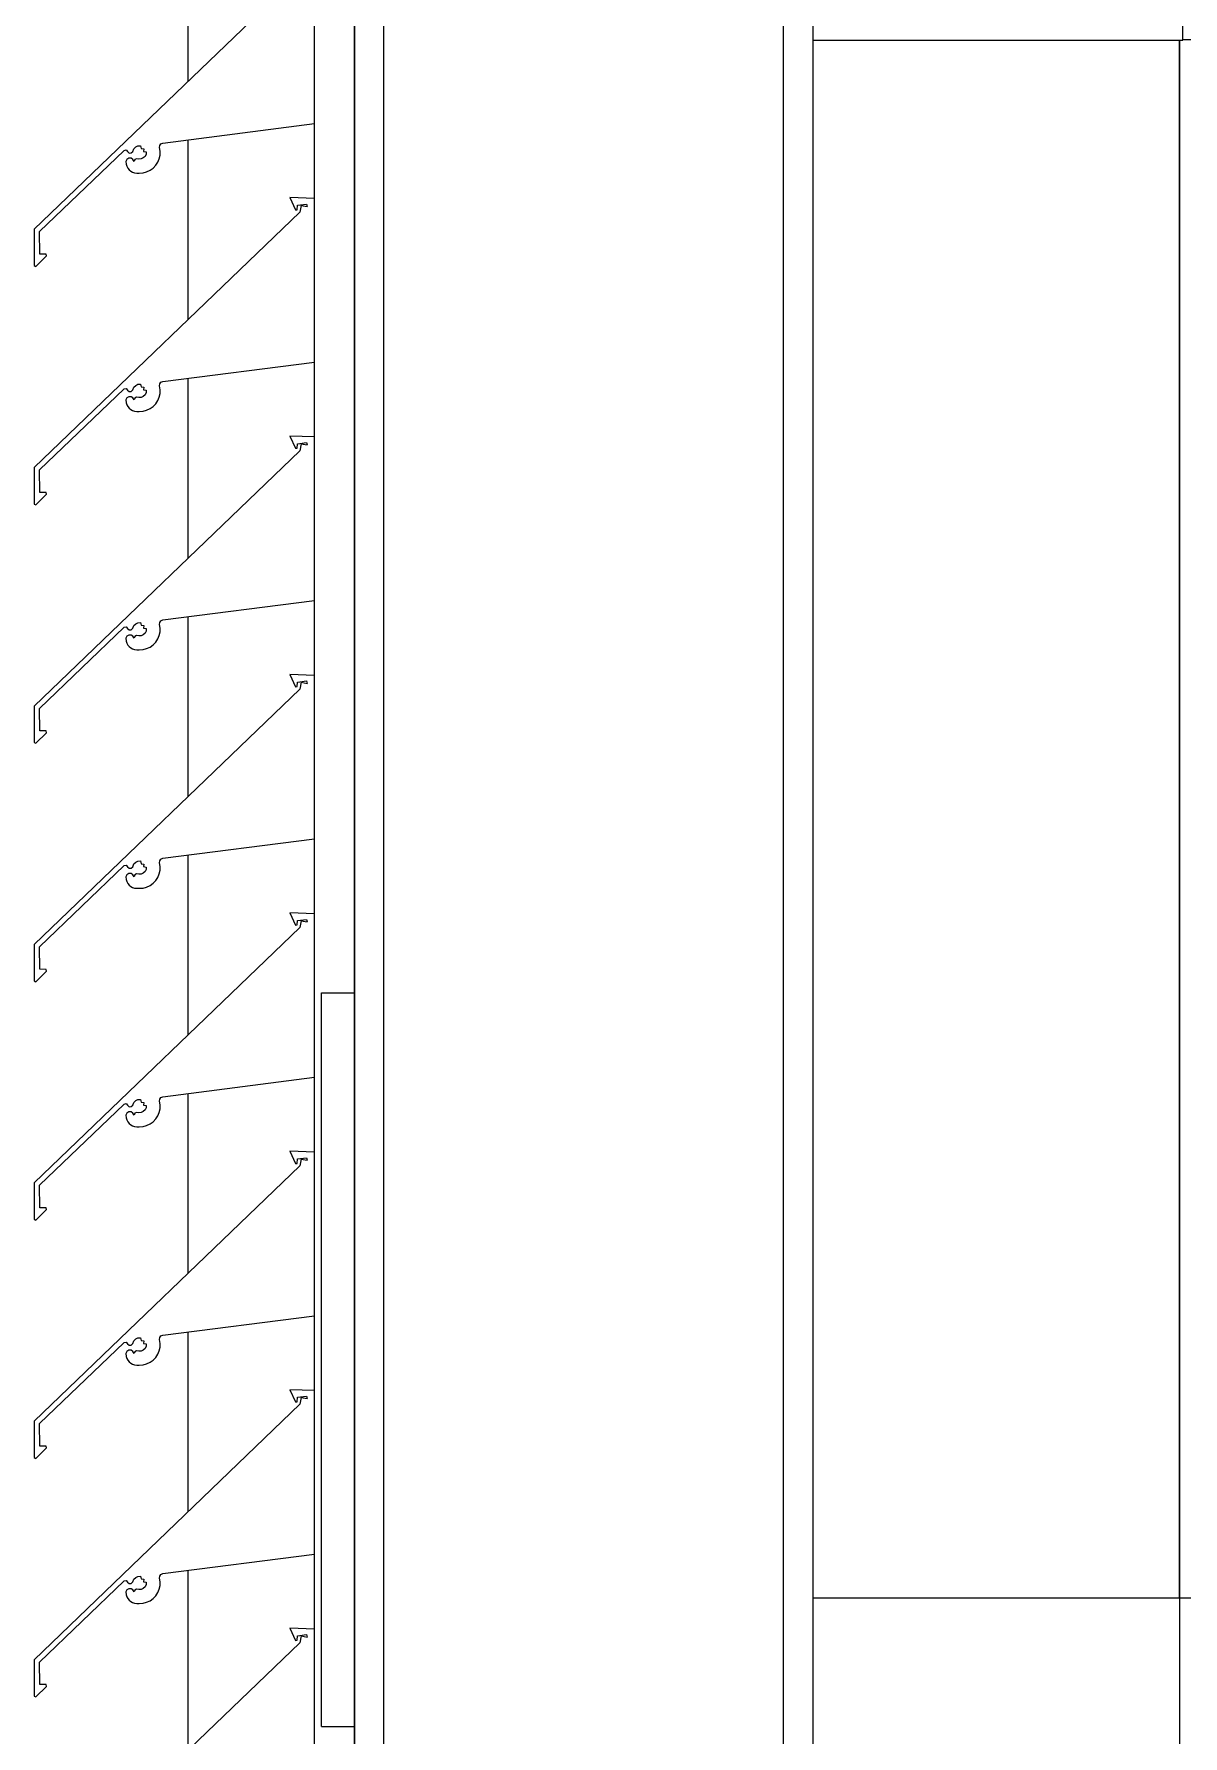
# Model space of a CAD drawing. Header units: millimetres. Extents: x -220592 to 404889, y -217665 to 38245.
# Drawn here: x 27678.1 to 27991.4, y -26813.4 to -26349.4 of the extents above; entities that cross this region are included whole.
import ezdxf

# ---------------------------------------------------------------- set-up
doc = ezdxf.new("R2010")
doc.units = ezdxf.units.MM
doc.set_wipeout_variables(frame=1)
doc.linetypes.add('XKITLINE00', pattern=[0])
for name, color, linetype in [('000 - 0_HIDE_OBJ_FRAMING_DEF_SUB_1', 7, 'Continuous'), ('000 - STRUCTURE_STEEL_FRAMING_SUB_COLOR_1', 7, 'Continuous'), ('000 - STRUCTURE_STEEL_FRAMING_SUB_COLOR_2', 7, 'Continuous'), ('000 - STRUCTURE_STEEL_FRAMING_WIPEOUT_', 7, 'Continuous')]:
    doc.layers.add(name, color=color, linetype=linetype)
doc.layers.add('Part', color=7, linetype='Continuous', lineweight=0)

# ---------------------------------------------------------------- blocks, each defined once
blk = doc.blocks.new('*A14684')
at = {"layer": 'Part', "color": 7, "linetype": 'XKITLINE00', "lineweight": 0}
for p, q in [((-171.143349, 242.538471), (-171.143349, 257.240764)), ((-172.643349, 251.225844), (-172.643349, 251.716276)), ((-172.643349, 250.575844), (-172.643349, 251.066276)), ((-172.643349, 249.925844), (-172.643349, 250.416276)), ((-172.643349, 249.275844), (-172.643349, 249.766276)), ((-172.643349, 248.625844), (-172.643349, 249.116276)), ((-172.643349, 247.975844), (-172.643349, 248.466276)), ((-172.643349, 247.325844), (-172.643349, 247.816276)), ((-172.643349, 246.675844), (-172.643349, 247.166276))]:
    blk.add_line(p, q, dxfattribs=at)
blk = doc.blocks.new('*A14717')
at = {"layer": 'Part', "color": 7, "linetype": 'XKITLINE00', "lineweight": 0}
for p, q in [((-172.298462, 251.556123), (-172.366148, 251.558745)), ((-172.366148, 251.558745), (-172.350613, 251.525258)), ((-172.345361, 251.537861), (-172.320378, 251.541001)), ((-172.320378, 251.541001), (-172.318342, 251.534428)), ((-172.298455, 251.110453), (-172.298462, 251.556123)), ((-172.338255, 251.518789), (-173.063377, 250.822543)), ((-172.350613, 251.525258), (-172.34549, 251.52567)), ((-172.34549, 251.52567), (-172.345361, 251.537861)), ((-172.335358, 251.537332), (-172.338255, 251.518789)), ((-172.335358, 251.537332), (-172.318342, 251.534428)), ((-172.712461, 251.057423), (-172.298455, 251.110453)), ((-173.048341, 250.816176), (-172.817326, 251.037579)), ((-172.817326, 251.037579), (-172.812166, 251.038671)), ((-172.812166, 251.038671), (-172.808512, 251.034044)), ((-172.808512, 251.034044), (-172.804048, 251.03019)), ((-172.804048, 251.03019), (-172.798154, 251.030396)), ((-172.798154, 251.030396), (-172.793971, 251.034553)), ((-172.793971, 251.034553), (-172.790857, 251.042126)), ((-172.790857, 251.042126), (-172.78619, 251.046913)), ((-172.78619, 251.046913), (-172.780114, 251.049703)), ((-172.780114, 251.049703), (-172.773442, 251.050125)), ((-172.773442, 251.050125), (-172.77112, 251.042735)), ((-172.77112, 251.042735), (-172.763955, 251.041791)), ((-172.763955, 251.041791), (-172.765124, 251.034731)), ((-172.765124, 251.034731), (-172.757418, 251.033625)), ((-172.757418, 251.033625), (-172.757988, 251.027141)), ((-172.720912, 251.045159), (-172.720672, 251.050681)), ((-172.719426, 251.035025), (-172.720912, 251.045159)), ((-172.720672, 251.050681), (-172.717536, 251.055233)), ((-172.719801, 251.024789), (-172.719426, 251.035025)), ((-172.717536, 251.055233), (-172.712461, 251.057423)), ((-172.810019, 251.012761), (-172.812659, 251.007287)), ((-172.812659, 251.007287), (-172.812163, 250.999517)), ((-172.812163, 250.999517), (-172.810428, 250.994021)), ((-172.810428, 250.994021), (-172.807674, 250.988958)), ((-172.804875, 251.015998), (-172.810019, 251.012761)), ((-172.807674, 250.988958), (-172.804002, 250.984515)), ((-172.798797, 251.01601), (-172.804875, 251.015998)), ((-172.804002, 250.984515), (-172.799549, 250.980857)), ((-172.793641, 251.012792), (-172.798797, 251.01601)), ((-172.790699, 251.00732), (-172.793641, 251.012792)), ((-172.788669, 251.012301), (-172.790699, 251.00732)), ((-172.783858, 251.014708), (-172.788669, 251.012301)), ((-172.77794, 251.013803), (-172.783858, 251.014708)), ((-172.77144, 251.014147), (-172.77794, 251.013803)), ((-172.765472, 251.016745), (-172.77144, 251.014147)), ((-172.76079, 251.021267), (-172.765472, 251.016745)), ((-172.757988, 251.027141), (-172.76079, 251.021267)), ((-172.756337, 250.979072), (-172.747074, 250.983445)), ((-172.747074, 250.983445), (-172.738758, 250.989423)), ((-172.738758, 250.989423), (-172.731662, 250.99681)), ((-172.731662, 250.99681), (-172.726022, 251.00536)), ((-172.726022, 251.00536), (-172.722024, 251.01479)), ((-172.722024, 251.01479), (-172.719801, 251.024789)), ((-172.799549, 250.980857), (-172.794479, 250.978117)), ((-172.794479, 250.978117), (-172.788978, 250.976398)), ((-172.788978, 250.976398), (-172.78325, 250.975762)), ((-172.78325, 250.975762), (-172.776451, 250.975664)), ((-172.776451, 250.975664), (-172.766238, 250.976449)), ((-172.766238, 250.976449), (-172.756337, 250.979072)), ((-173.063377, 250.822543), (-173.062824, 250.723392)), ((-173.047999, 250.75483), (-173.048341, 250.816176)), ((-173.058143, 250.720923), (-173.029494, 250.749812)), ((-173.030579, 250.754733), (-173.047999, 250.75483)), ((-173.029494, 250.749812), (-173.030579, 250.754733)), ((-173.062824, 250.723392), (-173.058143, 250.720923))]:
    blk.add_line(p, q, dxfattribs=at)
blk = doc.blocks.new('*A14718')
at = {"layer": 'Part', "color": 7, "linetype": 'XKITLINE00', "lineweight": 0}
for p, q in [((-172.298462, 250.906123), (-172.366148, 250.908745)), ((-172.366148, 250.908745), (-172.350613, 250.875258)), ((-172.345361, 250.887861), (-172.320378, 250.891001)), ((-172.320378, 250.891001), (-172.318342, 250.884428)), ((-172.298455, 250.460453), (-172.298462, 250.906123)), ((-172.338255, 250.868789), (-173.063377, 250.172543)), ((-172.350613, 250.875258), (-172.34549, 250.87567)), ((-172.34549, 250.87567), (-172.345361, 250.887861)), ((-172.335358, 250.887332), (-172.338255, 250.868789)), ((-172.335358, 250.887332), (-172.318342, 250.884428)), ((-172.712461, 250.407423), (-172.298455, 250.460453)), ((-173.048341, 250.166176), (-172.817326, 250.387579)), ((-172.817326, 250.387579), (-172.812166, 250.388671)), ((-172.812166, 250.388671), (-172.808512, 250.384044)), ((-172.808512, 250.384044), (-172.804048, 250.38019)), ((-172.804048, 250.38019), (-172.798154, 250.380396)), ((-172.798154, 250.380396), (-172.793971, 250.384553)), ((-172.793971, 250.384553), (-172.790857, 250.392126)), ((-172.790857, 250.392126), (-172.78619, 250.396913)), ((-172.78619, 250.396913), (-172.780114, 250.399703)), ((-172.780114, 250.399703), (-172.773442, 250.400125)), ((-172.773442, 250.400125), (-172.77112, 250.392735)), ((-172.77112, 250.392735), (-172.763955, 250.391791)), ((-172.763955, 250.391791), (-172.765124, 250.384731)), ((-172.765124, 250.384731), (-172.757418, 250.383625)), ((-172.757418, 250.383625), (-172.757988, 250.377141)), ((-172.720912, 250.395159), (-172.720672, 250.400681)), ((-172.719426, 250.385025), (-172.720912, 250.395159)), ((-172.720672, 250.400681), (-172.717536, 250.405233)), ((-172.719801, 250.374789), (-172.719426, 250.385025)), ((-172.717536, 250.405233), (-172.712461, 250.407423)), ((-172.810019, 250.362761), (-172.812659, 250.357287)), ((-172.812659, 250.357287), (-172.812163, 250.349517)), ((-172.812163, 250.349517), (-172.810428, 250.344021)), ((-172.810428, 250.344021), (-172.807674, 250.338958)), ((-172.804875, 250.365998), (-172.810019, 250.362761)), ((-172.807674, 250.338958), (-172.804002, 250.334515)), ((-172.798797, 250.36601), (-172.804875, 250.365998)), ((-172.804002, 250.334515), (-172.799549, 250.330857)), ((-172.793641, 250.362792), (-172.798797, 250.36601)), ((-172.790699, 250.35732), (-172.793641, 250.362792)), ((-172.788669, 250.362301), (-172.790699, 250.35732)), ((-172.783858, 250.364708), (-172.788669, 250.362301)), ((-172.77794, 250.363803), (-172.783858, 250.364708)), ((-172.77144, 250.364147), (-172.77794, 250.363803)), ((-172.765472, 250.366745), (-172.77144, 250.364147)), ((-172.76079, 250.371267), (-172.765472, 250.366745)), ((-172.757988, 250.377141), (-172.76079, 250.371267)), ((-172.756337, 250.329072), (-172.747074, 250.333445)), ((-172.747074, 250.333445), (-172.738758, 250.339423)), ((-172.738758, 250.339423), (-172.731662, 250.34681)), ((-172.731662, 250.34681), (-172.726022, 250.35536)), ((-172.726022, 250.35536), (-172.722024, 250.36479)), ((-172.722024, 250.36479), (-172.719801, 250.374789)), ((-172.799549, 250.330857), (-172.794479, 250.328117)), ((-172.794479, 250.328117), (-172.788978, 250.326398)), ((-172.788978, 250.326398), (-172.78325, 250.325762)), ((-172.78325, 250.325762), (-172.776451, 250.325664)), ((-172.776451, 250.325664), (-172.766238, 250.326449)), ((-172.766238, 250.326449), (-172.756337, 250.329072)), ((-173.063377, 250.172543), (-173.062824, 250.073392)), ((-173.047999, 250.10483), (-173.048341, 250.166176)), ((-173.058143, 250.070923), (-173.029494, 250.099812)), ((-173.030579, 250.104733), (-173.047999, 250.10483)), ((-173.029494, 250.099812), (-173.030579, 250.104733)), ((-173.062824, 250.073392), (-173.058143, 250.070923))]:
    blk.add_line(p, q, dxfattribs=at)
blk = doc.blocks.new('*A14719')
at = {"layer": 'Part', "color": 7, "linetype": 'XKITLINE00', "lineweight": 0}
for p, q in [((-172.298462, 250.256123), (-172.366148, 250.258745)), ((-172.366148, 250.258745), (-172.350613, 250.225258)), ((-172.345361, 250.237861), (-172.320378, 250.241001)), ((-172.320378, 250.241001), (-172.318342, 250.234428)), ((-172.298455, 249.810453), (-172.298462, 250.256123)), ((-172.338255, 250.218789), (-173.063377, 249.522543)), ((-172.350613, 250.225258), (-172.34549, 250.22567)), ((-172.34549, 250.22567), (-172.345361, 250.237861)), ((-172.335358, 250.237332), (-172.338255, 250.218789)), ((-172.335358, 250.237332), (-172.318342, 250.234428)), ((-172.712461, 249.757423), (-172.298455, 249.810453)), ((-173.048341, 249.516176), (-172.817326, 249.737579)), ((-172.817326, 249.737579), (-172.812166, 249.738671)), ((-172.812166, 249.738671), (-172.808512, 249.734044)), ((-172.808512, 249.734044), (-172.804048, 249.73019)), ((-172.804048, 249.73019), (-172.798154, 249.730396)), ((-172.798154, 249.730396), (-172.793971, 249.734553)), ((-172.793971, 249.734553), (-172.790857, 249.742126)), ((-172.790857, 249.742126), (-172.78619, 249.746913)), ((-172.78619, 249.746913), (-172.780114, 249.749703)), ((-172.780114, 249.749703), (-172.773442, 249.750125)), ((-172.773442, 249.750125), (-172.77112, 249.742735)), ((-172.77112, 249.742735), (-172.763955, 249.741791)), ((-172.763955, 249.741791), (-172.765124, 249.734731)), ((-172.765124, 249.734731), (-172.757418, 249.733625)), ((-172.757418, 249.733625), (-172.757988, 249.727141)), ((-172.720912, 249.745159), (-172.720672, 249.750681)), ((-172.719426, 249.735025), (-172.720912, 249.745159)), ((-172.720672, 249.750681), (-172.717536, 249.755233)), ((-172.719801, 249.724789), (-172.719426, 249.735025)), ((-172.717536, 249.755233), (-172.712461, 249.757423)), ((-172.810019, 249.712761), (-172.812659, 249.707287)), ((-172.812659, 249.707287), (-172.812163, 249.699517)), ((-172.812163, 249.699517), (-172.810428, 249.694021)), ((-172.810428, 249.694021), (-172.807674, 249.688958)), ((-172.804875, 249.715998), (-172.810019, 249.712761)), ((-172.807674, 249.688958), (-172.804002, 249.684515)), ((-172.798797, 249.71601), (-172.804875, 249.715998)), ((-172.804002, 249.684515), (-172.799549, 249.680857)), ((-172.793641, 249.712792), (-172.798797, 249.71601)), ((-172.790699, 249.70732), (-172.793641, 249.712792)), ((-172.788669, 249.712301), (-172.790699, 249.70732)), ((-172.783858, 249.714708), (-172.788669, 249.712301)), ((-172.77794, 249.713803), (-172.783858, 249.714708)), ((-172.77144, 249.714147), (-172.77794, 249.713803)), ((-172.765472, 249.716745), (-172.77144, 249.714147)), ((-172.76079, 249.721267), (-172.765472, 249.716745)), ((-172.757988, 249.727141), (-172.76079, 249.721267)), ((-172.756337, 249.679072), (-172.747074, 249.683445)), ((-172.747074, 249.683445), (-172.738758, 249.689423)), ((-172.738758, 249.689423), (-172.731662, 249.69681)), ((-172.731662, 249.69681), (-172.726022, 249.70536)), ((-172.726022, 249.70536), (-172.722024, 249.71479)), ((-172.722024, 249.71479), (-172.719801, 249.724789)), ((-172.799549, 249.680857), (-172.794479, 249.678117)), ((-172.794479, 249.678117), (-172.788978, 249.676398)), ((-172.788978, 249.676398), (-172.78325, 249.675762)), ((-172.78325, 249.675762), (-172.776451, 249.675664)), ((-172.776451, 249.675664), (-172.766238, 249.676449)), ((-172.766238, 249.676449), (-172.756337, 249.679072)), ((-173.063377, 249.522543), (-173.062824, 249.423392)), ((-173.047999, 249.45483), (-173.048341, 249.516176)), ((-173.030579, 249.454733), (-173.047999, 249.45483)), ((-173.029494, 249.449812), (-173.030579, 249.454733)), ((-173.062824, 249.423392), (-173.058143, 249.420923)), ((-173.058143, 249.420923), (-173.029494, 249.449812))]:
    blk.add_line(p, q, dxfattribs=at)
blk = doc.blocks.new('*A14720')
at = {"layer": 'Part', "color": 7, "linetype": 'XKITLINE00', "lineweight": 0}
for p, q in [((-172.298462, 249.606123), (-172.366148, 249.608745)), ((-172.366148, 249.608745), (-172.350613, 249.575258)), ((-172.345361, 249.587861), (-172.320378, 249.591001)), ((-172.320378, 249.591001), (-172.318342, 249.584428)), ((-172.298455, 249.160453), (-172.298462, 249.606123)), ((-172.338255, 249.568789), (-173.063377, 248.872543)), ((-172.350613, 249.575258), (-172.34549, 249.57567)), ((-172.34549, 249.57567), (-172.345361, 249.587861)), ((-172.335358, 249.587332), (-172.338255, 249.568789)), ((-172.335358, 249.587332), (-172.318342, 249.584428)), ((-172.712461, 249.107423), (-172.298455, 249.160453)), ((-173.048341, 248.866176), (-172.817326, 249.087579)), ((-172.817326, 249.087579), (-172.812166, 249.088671)), ((-172.812166, 249.088671), (-172.808512, 249.084044)), ((-172.808512, 249.084044), (-172.804048, 249.08019)), ((-172.804048, 249.08019), (-172.798154, 249.080396)), ((-172.798154, 249.080396), (-172.793971, 249.084553)), ((-172.793971, 249.084553), (-172.790857, 249.092126)), ((-172.790857, 249.092126), (-172.78619, 249.096913)), ((-172.78619, 249.096913), (-172.780114, 249.099703)), ((-172.780114, 249.099703), (-172.773442, 249.100125)), ((-172.773442, 249.100125), (-172.77112, 249.092735)), ((-172.77112, 249.092735), (-172.763955, 249.091791)), ((-172.763955, 249.091791), (-172.765124, 249.084731)), ((-172.765124, 249.084731), (-172.757418, 249.083625)), ((-172.757418, 249.083625), (-172.757988, 249.077141)), ((-172.720912, 249.095159), (-172.720672, 249.100681)), ((-172.719426, 249.085025), (-172.720912, 249.095159)), ((-172.720672, 249.100681), (-172.717536, 249.105233)), ((-172.719801, 249.074789), (-172.719426, 249.085025)), ((-172.717536, 249.105233), (-172.712461, 249.107423)), ((-172.810019, 249.062761), (-172.812659, 249.057287)), ((-172.812659, 249.057287), (-172.812163, 249.049517)), ((-172.812163, 249.049517), (-172.810428, 249.044021)), ((-172.810428, 249.044021), (-172.807674, 249.038958)), ((-172.804875, 249.065998), (-172.810019, 249.062761)), ((-172.807674, 249.038958), (-172.804002, 249.034515)), ((-172.798797, 249.06601), (-172.804875, 249.065998)), ((-172.804002, 249.034515), (-172.799549, 249.030857)), ((-172.793641, 249.062792), (-172.798797, 249.06601)), ((-172.790699, 249.05732), (-172.793641, 249.062792)), ((-172.788669, 249.062301), (-172.790699, 249.05732)), ((-172.783858, 249.064708), (-172.788669, 249.062301)), ((-172.77794, 249.063803), (-172.783858, 249.064708)), ((-172.77144, 249.064147), (-172.77794, 249.063803)), ((-172.765472, 249.066745), (-172.77144, 249.064147)), ((-172.76079, 249.071267), (-172.765472, 249.066745)), ((-172.757988, 249.077141), (-172.76079, 249.071267)), ((-172.756337, 249.029072), (-172.747074, 249.033445)), ((-172.747074, 249.033445), (-172.738758, 249.039423)), ((-172.738758, 249.039423), (-172.731662, 249.04681)), ((-172.731662, 249.04681), (-172.726022, 249.05536)), ((-172.726022, 249.05536), (-172.722024, 249.06479)), ((-172.722024, 249.06479), (-172.719801, 249.074789)), ((-172.799549, 249.030857), (-172.794479, 249.028117)), ((-172.794479, 249.028117), (-172.788978, 249.026398)), ((-172.788978, 249.026398), (-172.78325, 249.025762)), ((-172.78325, 249.025762), (-172.776451, 249.025664)), ((-172.776451, 249.025664), (-172.766238, 249.026449)), ((-172.766238, 249.026449), (-172.756337, 249.029072)), ((-173.063377, 248.872543), (-173.062824, 248.773392)), ((-173.047999, 248.80483), (-173.048341, 248.866176)), ((-173.030579, 248.804733), (-173.047999, 248.80483)), ((-173.029494, 248.799812), (-173.030579, 248.804733)), ((-173.062824, 248.773392), (-173.058143, 248.770923)), ((-173.058143, 248.770923), (-173.029494, 248.799812))]:
    blk.add_line(p, q, dxfattribs=at)
blk = doc.blocks.new('*A14721')
at = {"layer": 'Part', "color": 7, "linetype": 'XKITLINE00', "lineweight": 0}
for p, q in [((-172.298462, 248.956123), (-172.366148, 248.958745)), ((-172.366148, 248.958745), (-172.350613, 248.925258)), ((-172.345361, 248.937861), (-172.320378, 248.941001)), ((-172.320378, 248.941001), (-172.318342, 248.934428)), ((-172.298455, 248.510453), (-172.298462, 248.956123)), ((-172.338255, 248.918789), (-173.063377, 248.222543)), ((-172.350613, 248.925258), (-172.34549, 248.92567)), ((-172.34549, 248.92567), (-172.345361, 248.937861)), ((-172.335358, 248.937332), (-172.338255, 248.918789)), ((-172.335358, 248.937332), (-172.318342, 248.934428)), ((-172.712461, 248.457423), (-172.298455, 248.510453)), ((-173.048341, 248.216176), (-172.817326, 248.437579)), ((-172.817326, 248.437579), (-172.812166, 248.438671)), ((-172.812166, 248.438671), (-172.808512, 248.434044)), ((-172.808512, 248.434044), (-172.804048, 248.43019)), ((-172.804048, 248.43019), (-172.798154, 248.430396)), ((-172.798154, 248.430396), (-172.793971, 248.434553)), ((-172.793971, 248.434553), (-172.790857, 248.442126)), ((-172.790857, 248.442126), (-172.78619, 248.446913)), ((-172.78619, 248.446913), (-172.780114, 248.449703)), ((-172.780114, 248.449703), (-172.773442, 248.450125)), ((-172.773442, 248.450125), (-172.77112, 248.442735)), ((-172.77112, 248.442735), (-172.763955, 248.441791)), ((-172.763955, 248.441791), (-172.765124, 248.434731)), ((-172.765124, 248.434731), (-172.757418, 248.433625)), ((-172.757418, 248.433625), (-172.757988, 248.427141)), ((-172.720912, 248.445159), (-172.720672, 248.450681)), ((-172.719426, 248.435025), (-172.720912, 248.445159)), ((-172.720672, 248.450681), (-172.717536, 248.455233)), ((-172.719801, 248.424789), (-172.719426, 248.435025)), ((-172.717536, 248.455233), (-172.712461, 248.457423)), ((-172.810019, 248.412761), (-172.812659, 248.407287)), ((-172.812659, 248.407287), (-172.812163, 248.399517)), ((-172.812163, 248.399517), (-172.810428, 248.394021)), ((-172.810428, 248.394021), (-172.807674, 248.388958)), ((-172.804875, 248.415998), (-172.810019, 248.412761)), ((-172.807674, 248.388958), (-172.804002, 248.384515)), ((-172.798797, 248.41601), (-172.804875, 248.415998)), ((-172.804002, 248.384515), (-172.799549, 248.380857)), ((-172.793641, 248.412792), (-172.798797, 248.41601)), ((-172.790699, 248.40732), (-172.793641, 248.412792)), ((-172.788669, 248.412301), (-172.790699, 248.40732)), ((-172.783858, 248.414708), (-172.788669, 248.412301)), ((-172.77794, 248.413803), (-172.783858, 248.414708)), ((-172.77144, 248.414147), (-172.77794, 248.413803)), ((-172.765472, 248.416745), (-172.77144, 248.414147)), ((-172.76079, 248.421267), (-172.765472, 248.416745)), ((-172.757988, 248.427141), (-172.76079, 248.421267)), ((-172.756337, 248.379072), (-172.747074, 248.383445)), ((-172.747074, 248.383445), (-172.738758, 248.389423)), ((-172.738758, 248.389423), (-172.731662, 248.39681)), ((-172.731662, 248.39681), (-172.726022, 248.40536)), ((-172.726022, 248.40536), (-172.722024, 248.41479)), ((-172.722024, 248.41479), (-172.719801, 248.424789)), ((-172.799549, 248.380857), (-172.794479, 248.378117)), ((-172.794479, 248.378117), (-172.788978, 248.376398)), ((-172.788978, 248.376398), (-172.78325, 248.375762)), ((-172.78325, 248.375762), (-172.776451, 248.375664)), ((-172.776451, 248.375664), (-172.766238, 248.376449)), ((-172.766238, 248.376449), (-172.756337, 248.379072)), ((-173.063377, 248.222543), (-173.062824, 248.123392)), ((-173.047999, 248.15483), (-173.048341, 248.216176)), ((-173.030579, 248.154733), (-173.047999, 248.15483)), ((-173.029494, 248.149812), (-173.030579, 248.154733)), ((-173.062824, 248.123392), (-173.058143, 248.120923)), ((-173.058143, 248.120923), (-173.029494, 248.149812))]:
    blk.add_line(p, q, dxfattribs=at)
blk = doc.blocks.new('*A14722')
at = {"layer": 'Part', "color": 7, "linetype": 'XKITLINE00', "lineweight": 0}
for p, q in [((-172.298462, 248.306123), (-172.366148, 248.308745)), ((-172.366148, 248.308745), (-172.350613, 248.275258)), ((-172.345361, 248.287861), (-172.320378, 248.291001)), ((-172.320378, 248.291001), (-172.318342, 248.284428)), ((-172.298455, 247.860453), (-172.298462, 248.306123)), ((-172.338255, 248.268789), (-173.063377, 247.572543)), ((-172.350613, 248.275258), (-172.34549, 248.27567)), ((-172.34549, 248.27567), (-172.345361, 248.287861)), ((-172.335358, 248.287332), (-172.338255, 248.268789)), ((-172.335358, 248.287332), (-172.318342, 248.284428)), ((-172.712461, 247.807423), (-172.298455, 247.860453)), ((-173.048341, 247.566176), (-172.817326, 247.787579)), ((-172.817326, 247.787579), (-172.812166, 247.788671)), ((-172.812166, 247.788671), (-172.808512, 247.784044)), ((-172.808512, 247.784044), (-172.804048, 247.78019)), ((-172.804048, 247.78019), (-172.798154, 247.780396)), ((-172.798154, 247.780396), (-172.793971, 247.784553)), ((-172.793971, 247.784553), (-172.790857, 247.792126)), ((-172.790857, 247.792126), (-172.78619, 247.796913)), ((-172.78619, 247.796913), (-172.780114, 247.799703)), ((-172.780114, 247.799703), (-172.773442, 247.800125)), ((-172.773442, 247.800125), (-172.77112, 247.792735)), ((-172.77112, 247.792735), (-172.763955, 247.791791)), ((-172.763955, 247.791791), (-172.765124, 247.784731)), ((-172.765124, 247.784731), (-172.757418, 247.783625)), ((-172.757418, 247.783625), (-172.757988, 247.777141)), ((-172.720912, 247.795159), (-172.720672, 247.800681)), ((-172.719426, 247.785025), (-172.720912, 247.795159)), ((-172.720672, 247.800681), (-172.717536, 247.805233)), ((-172.719801, 247.774789), (-172.719426, 247.785025)), ((-172.717536, 247.805233), (-172.712461, 247.807423)), ((-172.810019, 247.762761), (-172.812659, 247.757287)), ((-172.812659, 247.757287), (-172.812163, 247.749517)), ((-172.812163, 247.749517), (-172.810428, 247.744021)), ((-172.810428, 247.744021), (-172.807674, 247.738958)), ((-172.804875, 247.765998), (-172.810019, 247.762761)), ((-172.807674, 247.738958), (-172.804002, 247.734515)), ((-172.798797, 247.76601), (-172.804875, 247.765998)), ((-172.804002, 247.734515), (-172.799549, 247.730857)), ((-172.793641, 247.762792), (-172.798797, 247.76601)), ((-172.790699, 247.75732), (-172.793641, 247.762792)), ((-172.788669, 247.762301), (-172.790699, 247.75732)), ((-172.783858, 247.764708), (-172.788669, 247.762301)), ((-172.77794, 247.763803), (-172.783858, 247.764708)), ((-172.77144, 247.764147), (-172.77794, 247.763803)), ((-172.765472, 247.766745), (-172.77144, 247.764147)), ((-172.76079, 247.771267), (-172.765472, 247.766745)), ((-172.757988, 247.777141), (-172.76079, 247.771267)), ((-172.756337, 247.729072), (-172.747074, 247.733445)), ((-172.747074, 247.733445), (-172.738758, 247.739423)), ((-172.738758, 247.739423), (-172.731662, 247.74681)), ((-172.731662, 247.74681), (-172.726022, 247.75536)), ((-172.726022, 247.75536), (-172.722024, 247.76479)), ((-172.722024, 247.76479), (-172.719801, 247.774789)), ((-172.799549, 247.730857), (-172.794479, 247.728117)), ((-172.794479, 247.728117), (-172.788978, 247.726398)), ((-172.788978, 247.726398), (-172.78325, 247.725762)), ((-172.78325, 247.725762), (-172.776451, 247.725664)), ((-172.776451, 247.725664), (-172.766238, 247.726449)), ((-172.766238, 247.726449), (-172.756337, 247.729072)), ((-173.063377, 247.572543), (-173.062824, 247.473392)), ((-173.047999, 247.50483), (-173.048341, 247.566176)), ((-173.030579, 247.504733), (-173.047999, 247.50483)), ((-173.029494, 247.499812), (-173.030579, 247.504733)), ((-173.062824, 247.473392), (-173.058143, 247.470923)), ((-173.058143, 247.470923), (-173.029494, 247.499812))]:
    blk.add_line(p, q, dxfattribs=at)
blk = doc.blocks.new('*A14723')
at = {"layer": 'Part', "color": 7, "linetype": 'XKITLINE00', "lineweight": 0}
for p, q in [((-172.298462, 247.656123), (-172.366148, 247.658745)), ((-172.366148, 247.658745), (-172.350613, 247.625258)), ((-172.345361, 247.637861), (-172.320378, 247.641001)), ((-172.320378, 247.641001), (-172.318342, 247.634428)), ((-172.298455, 247.210453), (-172.298462, 247.656123)), ((-172.338255, 247.618789), (-173.063377, 246.922543)), ((-172.350613, 247.625258), (-172.34549, 247.62567)), ((-172.34549, 247.62567), (-172.345361, 247.637861)), ((-172.335358, 247.637332), (-172.338255, 247.618789)), ((-172.335358, 247.637332), (-172.318342, 247.634428)), ((-172.712461, 247.157423), (-172.298455, 247.210453)), ((-173.048341, 246.916176), (-172.817326, 247.137579)), ((-172.817326, 247.137579), (-172.812166, 247.138671)), ((-172.812166, 247.138671), (-172.808512, 247.134044)), ((-172.808512, 247.134044), (-172.804048, 247.13019)), ((-172.804048, 247.13019), (-172.798154, 247.130396)), ((-172.798154, 247.130396), (-172.793971, 247.134553)), ((-172.793971, 247.134553), (-172.790857, 247.142126)), ((-172.790857, 247.142126), (-172.78619, 247.146913)), ((-172.78619, 247.146913), (-172.780114, 247.149703)), ((-172.780114, 247.149703), (-172.773442, 247.150125)), ((-172.773442, 247.150125), (-172.77112, 247.142735)), ((-172.77112, 247.142735), (-172.763955, 247.141791)), ((-172.763955, 247.141791), (-172.765124, 247.134731)), ((-172.765124, 247.134731), (-172.757418, 247.133625)), ((-172.757418, 247.133625), (-172.757988, 247.127141)), ((-172.720912, 247.145159), (-172.720672, 247.150681)), ((-172.719426, 247.135025), (-172.720912, 247.145159)), ((-172.720672, 247.150681), (-172.717536, 247.155233)), ((-172.719801, 247.124789), (-172.719426, 247.135025)), ((-172.717536, 247.155233), (-172.712461, 247.157423)), ((-172.810019, 247.112761), (-172.812659, 247.107287)), ((-172.812659, 247.107287), (-172.812163, 247.099517)), ((-172.812163, 247.099517), (-172.810428, 247.094021)), ((-172.810428, 247.094021), (-172.807674, 247.088958)), ((-172.804875, 247.115998), (-172.810019, 247.112761)), ((-172.807674, 247.088958), (-172.804002, 247.084515)), ((-172.798797, 247.11601), (-172.804875, 247.115998)), ((-172.804002, 247.084515), (-172.799549, 247.080857)), ((-172.793641, 247.112792), (-172.798797, 247.11601)), ((-172.790699, 247.10732), (-172.793641, 247.112792)), ((-172.788669, 247.112301), (-172.790699, 247.10732)), ((-172.783858, 247.114708), (-172.788669, 247.112301)), ((-172.77794, 247.113803), (-172.783858, 247.114708)), ((-172.77144, 247.114147), (-172.77794, 247.113803)), ((-172.765472, 247.116745), (-172.77144, 247.114147)), ((-172.76079, 247.121267), (-172.765472, 247.116745)), ((-172.757988, 247.127141), (-172.76079, 247.121267)), ((-172.747074, 247.083445), (-172.738758, 247.089423)), ((-172.738758, 247.089423), (-172.731662, 247.09681)), ((-172.731662, 247.09681), (-172.726022, 247.10536)), ((-172.726022, 247.10536), (-172.722024, 247.11479)), ((-172.722024, 247.11479), (-172.719801, 247.124789)), ((-172.799549, 247.080857), (-172.794479, 247.078117)), ((-172.794479, 247.078117), (-172.788978, 247.076398)), ((-172.788978, 247.076398), (-172.78325, 247.075762)), ((-172.78325, 247.075762), (-172.776451, 247.075664)), ((-172.776451, 247.075664), (-172.766238, 247.076449)), ((-172.766238, 247.076449), (-172.756337, 247.079072)), ((-172.756337, 247.079072), (-172.747074, 247.083445)), ((-173.063377, 246.922543), (-173.062824, 246.823392)), ((-173.047999, 246.85483), (-173.048341, 246.916176)), ((-173.030579, 246.854733), (-173.047999, 246.85483)), ((-173.029494, 246.849812), (-173.030579, 246.854733)), ((-173.062824, 246.823392), (-173.058143, 246.820923)), ((-173.058143, 246.820923), (-173.029494, 246.849812))]:
    blk.add_line(p, q, dxfattribs=at)
blk = doc.blocks.new('*A14724')
at = {"layer": 'Part', "color": 7, "linetype": 'XKITLINE00', "lineweight": 0}
for p, q in [((-172.298462, 247.006123), (-172.366148, 247.008745)), ((-172.366148, 247.008745), (-172.350613, 246.975258)), ((-172.345361, 246.987861), (-172.320378, 246.991001)), ((-172.320378, 246.991001), (-172.318342, 246.984428)), ((-172.298455, 246.560453), (-172.298462, 247.006123)), ((-172.338255, 246.968789), (-173.063377, 246.272543)), ((-172.350613, 246.975258), (-172.34549, 246.97567)), ((-172.34549, 246.97567), (-172.345361, 246.987861)), ((-172.335358, 246.987332), (-172.338255, 246.968789)), ((-172.335358, 246.987332), (-172.318342, 246.984428)), ((-172.712461, 246.507423), (-172.298455, 246.560453)), ((-173.048341, 246.266176), (-172.817326, 246.487579)), ((-172.817326, 246.487579), (-172.812166, 246.488671)), ((-172.812166, 246.488671), (-172.808512, 246.484044)), ((-172.808512, 246.484044), (-172.804048, 246.48019)), ((-172.798154, 246.480396), (-172.793971, 246.484553)), ((-172.793971, 246.484553), (-172.790857, 246.492126)), ((-172.790857, 246.492126), (-172.78619, 246.496913)), ((-172.78619, 246.496913), (-172.780114, 246.499703)), ((-172.780114, 246.499703), (-172.773442, 246.500125)), ((-172.773442, 246.500125), (-172.77112, 246.492735)), ((-172.77112, 246.492735), (-172.763955, 246.491791)), ((-172.763955, 246.491791), (-172.765124, 246.484731)), ((-172.765124, 246.484731), (-172.757418, 246.483625)), ((-172.757418, 246.483625), (-172.757988, 246.477141)), ((-172.720912, 246.495159), (-172.720672, 246.500681)), ((-172.719426, 246.485025), (-172.720912, 246.495159)), ((-172.720672, 246.500681), (-172.717536, 246.505233)), ((-172.719801, 246.474789), (-172.719426, 246.485025)), ((-172.717536, 246.505233), (-172.712461, 246.507423)), ((-172.810019, 246.462761), (-172.812659, 246.457287)), ((-172.812659, 246.457287), (-172.812163, 246.449517)), ((-172.812163, 246.449517), (-172.810428, 246.444021)), ((-172.810428, 246.444021), (-172.807674, 246.438958)), ((-172.804875, 246.465998), (-172.810019, 246.462761)), ((-172.807674, 246.438958), (-172.804002, 246.434515)), ((-172.798797, 246.46601), (-172.804875, 246.465998)), ((-172.804048, 246.48019), (-172.798154, 246.480396)), ((-172.804002, 246.434515), (-172.799549, 246.430857)), ((-172.793641, 246.462792), (-172.798797, 246.46601)), ((-172.790699, 246.45732), (-172.793641, 246.462792)), ((-172.788669, 246.462301), (-172.790699, 246.45732)), ((-172.783858, 246.464708), (-172.788669, 246.462301)), ((-172.77794, 246.463803), (-172.783858, 246.464708)), ((-172.77144, 246.464147), (-172.77794, 246.463803)), ((-172.765472, 246.466745), (-172.77144, 246.464147)), ((-172.76079, 246.471267), (-172.765472, 246.466745)), ((-172.757988, 246.477141), (-172.76079, 246.471267)), ((-172.747074, 246.433445), (-172.738758, 246.439423)), ((-172.738758, 246.439423), (-172.731662, 246.44681)), ((-172.731662, 246.44681), (-172.726022, 246.45536)), ((-172.726022, 246.45536), (-172.722024, 246.46479)), ((-172.722024, 246.46479), (-172.719801, 246.474789)), ((-172.799549, 246.430857), (-172.794479, 246.428117)), ((-172.794479, 246.428117), (-172.788978, 246.426398)), ((-172.788978, 246.426398), (-172.78325, 246.425762)), ((-172.78325, 246.425762), (-172.776451, 246.425664)), ((-172.776451, 246.425664), (-172.766238, 246.426449)), ((-172.766238, 246.426449), (-172.756337, 246.429072)), ((-172.756337, 246.429072), (-172.747074, 246.433445)), ((-173.063377, 246.272543), (-173.062824, 246.173392)), ((-173.047999, 246.20483), (-173.048341, 246.266176)), ((-173.030579, 246.204733), (-173.047999, 246.20483)), ((-173.029494, 246.199812), (-173.030579, 246.204733)), ((-173.062824, 246.173392), (-173.058143, 246.170923)), ((-173.058143, 246.170923), (-173.029494, 246.199812))]:
    blk.add_line(p, q, dxfattribs=at)
blk = doc.blocks.new('*A14730')
at = {"layer": 'Part', "color": 7, "linetype": 'XKITLINE00', "lineweight": 0}
for p, q in [((-171.648652, 244.556249), (-171.648652, 256.456135)), ((-172.298652, 250.906131), (-172.298652, 251.110427)), ((-172.298652, 250.256131), (-172.298652, 250.460427)), ((-172.298652, 249.606131), (-172.298652, 249.810427)), ((-172.298652, 248.956131), (-172.298652, 249.160427)), ((-172.298652, 248.306131), (-172.298652, 248.510427)), ((-172.298652, 247.656131), (-172.298652, 247.860427)), ((-172.298652, 247.006131), (-172.298652, 247.210427))]:
    blk.add_line(p, q, dxfattribs=at)
blk = doc.blocks.new('*A13473')
at = {"layer": '000 - 0_HIDE_OBJ_FRAMING_DEF_SUB_1', "color": 7, "linetype": 'XKITLINE00', "lineweight": 0}
for p, q in [((-170.903349, 242.190805), (-170.903349, 247.090805)), ((-170.903349, 247.090805), (-166.903349, 247.090805))]:
    blk.add_line(p, q, dxfattribs=at)
blk = doc.blocks.new('*A13517')
at = {"layer": '000 - 0_HIDE_OBJ_FRAMING_DEF_SUB_1', "color": 7, "linetype": 'XKITLINE00', "lineweight": 0}
for p, q in [((-168.894627, 253.338409), (-170.894627, 253.338409)), ((-170.894627, 253.338409), (-170.894627, 251.338409)), ((-168.894627, 251.338409), (-168.894627, 253.338409)), ((-170.894627, 251.338409), (-168.894627, 251.338409))]:
    blk.add_line(p, q, dxfattribs=at)
blk = doc.blocks.new('*A14629')
at = {"layer": '000 - 0_HIDE_OBJ_FRAMING_DEF_SUB_1', "color": 7, "linetype": 'XKITLINE00', "lineweight": 0}
for p, q in [((-170.903349, 247.090805), (-170.903349, 273.890764)), ((-168.903349, 247.090805), (-168.903349, 251.338409)), ((-170.903349, 247.090805), (-168.903349, 247.090805))]:
    blk.add_line(p, q, dxfattribs=at)
blk = doc.blocks.new('*A14634')
at = {"layer": '000 - 0_HIDE_OBJ_FRAMING_DEF_SUB_1', "color": 7, "linetype": 'XKITLINE00', "lineweight": 0}
for p, q in [((-171.243364, 246.740764), (-171.243364, 248.740764)), ((-171.243364, 248.740764), (-171.143364, 248.740764)), ((-171.143364, 246.740764), (-171.143364, 248.740764)), ((-171.243364, 246.740764), (-171.143364, 246.740764))]:
    blk.add_line(p, q, dxfattribs=at)
blk = doc.blocks.new('*A14635')
at = {"layer": '000 - 0_HIDE_OBJ_FRAMING_DEF_SUB_1', "color": 7, "linetype": 'XKITLINE00', "lineweight": 0}
for p, q in [((-171.143364, 247.990764), (-170.903349, 247.990764)), ((-171.143364, 247.490764), (-171.143364, 247.990764)), ((-170.903349, 247.490764), (-171.143364, 247.490764))]:
    blk.add_line(p, q, dxfattribs=at)
blk = doc.blocks.new('*A14702')
at = {"layer": '000 - 0_HIDE_OBJ_FRAMING_DEF_SUB_1', "color": 7, "linetype": 'XKITLINE00', "lineweight": 0}
for p, q in [((-168.903349, 251.338477), (-168.903349, 245.188505)), ((-145.092907, 251.338477), (-168.894627, 251.338477))]:
    blk.add_line(p, q, dxfattribs=at)
blk = doc.blocks.new('W-1-PP18-ST_20260402-011103_LOWER_PL')
at = {"layer": '000 - 0_HIDE_OBJ_FRAMING_DEF_SUB_1', "color": 7, "lineweight": 0, "xscale": 100, "yscale": 100, "zscale": 100}
for name in ['*A14629', '*A13517', '*A14702', '*A14634', '*A14635', '*A13473']:
    blk.add_blockref(name, (17759.3349, -35779.0805), dxfattribs=at)
blk = doc.blocks.new('*U17627')
at = {"color": 7}
blk.add_wipeout([(0, 0), (0, 125), (5746.4974, 125), (5746.4974, 0)], dxfattribs=at).dxf.layer = '000 - STRUCTURE_STEEL_FRAMING_WIPEOUT_'
at = {"layer": '000 - STRUCTURE_STEEL_FRAMING_SUB_COLOR_1', "color": 7}
for points in [[(0, 125), (0, 117), (5746.4974, 117), (5746.4974, 125)], [(0, 0), (0, 8), (5746.4974, 8), (5746.4974, 0)]]:
    blk.add_lwpolyline(points, close=True, dxfattribs=at)
at = {"layer": '000 - STRUCTURE_STEEL_FRAMING_SUB_COLOR_2', "color": 7}
blk.add_lwpolyline([(0, 0), (0, 125), (5746.4974, 125), (5746.4974, 0)], close=True, dxfattribs=at)
blk = doc.blocks.new('W-1-PP18-ST_20260402-014810LOPL_MAIN_ST')
at = {"color": 7, "rotation": 90}
blk.add_blockref('*U17627', (769, -14285), dxfattribs=at)

msp = doc.modelspace()

# ---------------------------------------------------------------- block references
at = {"color": 7, "lineweight": 0, "xscale": 100, "yscale": 100, "zscale": 100}
for name in ['*A14684', '*A14730', '*A14717', '*A14718', '*A14719', '*A14720', '*A14721', '*A14722', '*A14723', '*A14724']:
    msp.add_blockref(name, (44984.4833, -51484.8507), dxfattribs=at)

# ---------------------------------------------------------------- next in the draw order: block references
at = {"layer": 'Defpoints', "color": 7}
msp.add_blockref('W-1-PP18-ST_20260402-011103_LOWER_PL', (27121.4984, -15705.7702), dxfattribs=at)

# ---------------------------------------------------------------- next in the draw order: block references
msp.add_blockref('W-1-PP18-ST_20260402-014810LOPL_MAIN_ST', (27121.4984, -15705.7702), dxfattribs=at)

doc.saveas('drawing.dxf')
